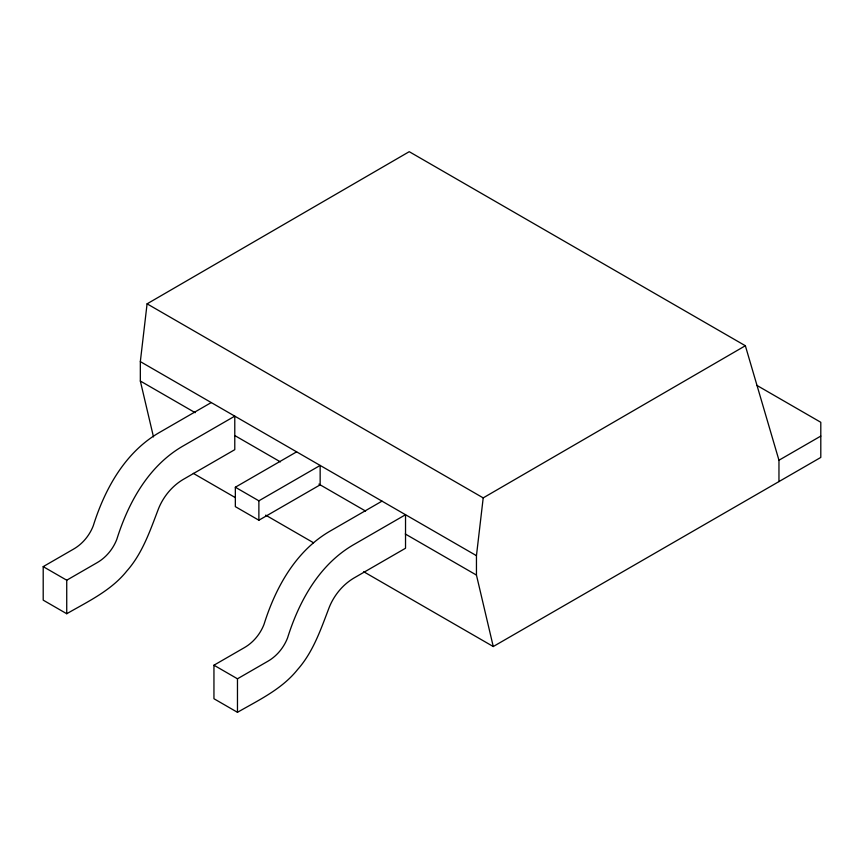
<?xml version="1.0" encoding="UTF-8"?>
<svg xmlns="http://www.w3.org/2000/svg" width="864" height="864" viewBox="0 0 864 864"><rect width="100%" height="100%" fill="white"/><g stroke="black" fill="none" stroke-linecap="round" stroke-linejoin="round"><path stroke-width="1.3" d="M153.479 436.882L140.335 381.024L140.335 361.616L147.085 303.836L409.234 151.686L745.351 345.74L778.961 460.231L778.961 481.583M756.724 385.301L820.8 422.291L820.8 457.423L493.258 646.531L476.453 575.078L476.453 555.671L483.203 497.891L745.351 345.74M211.259 402.559L158.717 432.896C124.697 452.833 104.728 489.272 93.247 525.852C89.489 535.464 82.566 543.931 73.57 549.094L43.2 566.633L43.2 600.145L66.733 613.732C87.955 601.495 111.175 590.63 126.814 571.018C142.646 553.187 150.26 530.172 158.652 508.345C163.501 496.541 172.044 486.119 183.038 479.542L234.781 449.669L234.781 416.146L182.25 446.472C148.219 466.42 128.25 502.848 116.78 539.438C113.011 549.05 106.099 557.518 97.103 562.68L66.733 580.208L43.2 566.633M235.343 487.231L258.876 500.818L320.155 465.437L320.155 484.844L258.876 520.225L235.343 506.639L235.343 487.231L296.633 451.85M382.007 501.142L329.465 531.468C295.445 551.416 275.465 587.844 263.995 624.434C260.237 634.046 253.314 642.514 244.318 647.676L213.948 665.204L213.948 698.728L237.47 712.314C258.703 700.078 281.923 689.213 297.562 669.589C313.394 651.769 321.008 628.754 329.4 606.928C334.249 595.112 342.792 584.701 353.786 578.124L405.529 548.24L405.529 514.728L352.998 545.054C318.967 565.002 298.998 601.43 287.528 638.01C283.759 647.633 276.836 656.1 267.851 661.262L237.47 678.791L213.948 665.204M778.961 460.231L820.8 436.082M147.085 303.836L483.203 497.891M140.335 361.616L476.453 555.671M140.335 381.024L195.188 412.69M234.868 435.596L280.39 461.873M318.902 484.11L365.58 511.067M405.259 533.974L476.453 575.078M193.32 473.364L235.332 497.621M265.68 515.138L313.535 542.765M363.712 571.741L493.258 646.531M258.876 500.818L258.876 520.225M237.47 678.791L237.47 712.314M66.733 580.208L66.733 613.732"/></g></svg>
